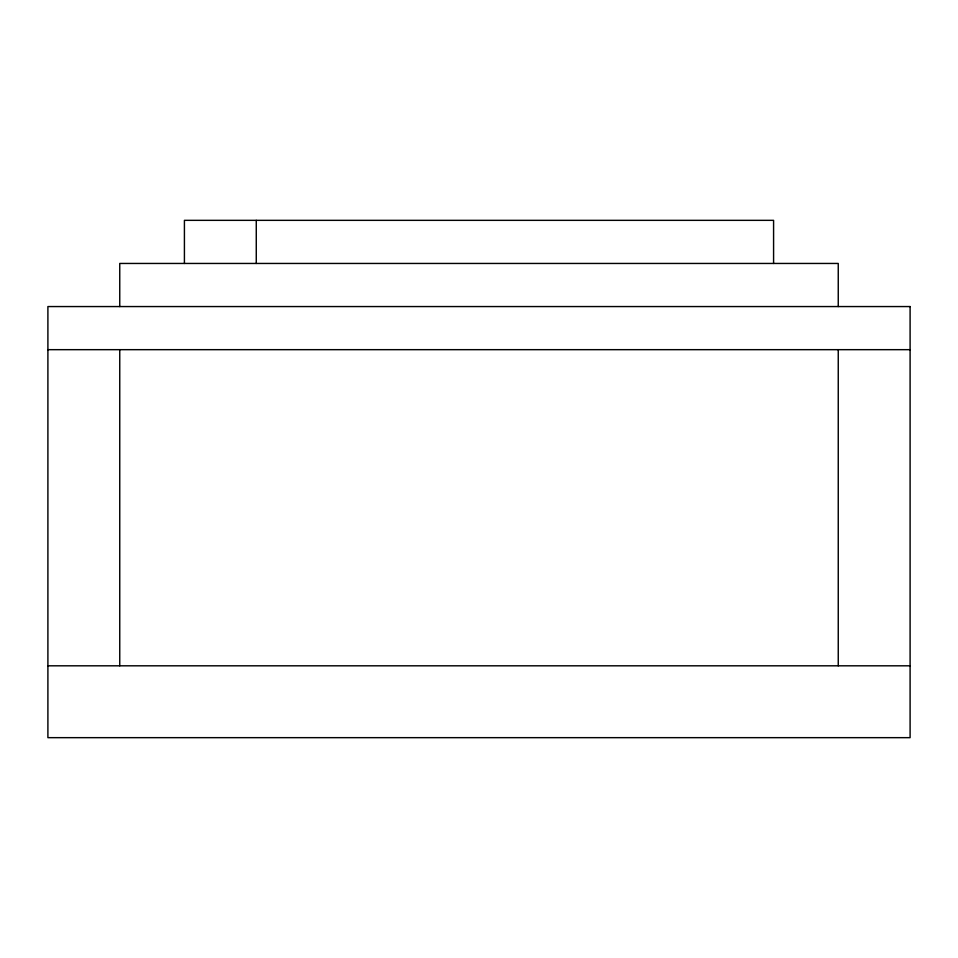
<?xml version="1.0" encoding="UTF-8"?>
<svg xmlns="http://www.w3.org/2000/svg" width="958" height="958" viewBox="0 0 958 958"><rect width="100%" height="100%" fill="white"/><g stroke="black" fill="none" stroke-linecap="round" stroke-linejoin="round"><path stroke-width="1.44" d="M47.9 349.67L910.1 349.67M47.9 665.81L910.1 665.81M838.25 306.56L838.25 263.45L119.75 263.45L119.75 306.56M838.25 349.67L838.25 665.81M773.585 263.45L773.585 220.34L184.415 220.34L184.415 263.45M256.265 220.34L256.265 263.45M119.75 349.67L119.75 665.81M910.1 306.56L47.9 306.56L47.9 737.66L910.1 737.66L910.1 306.56"/></g></svg>
